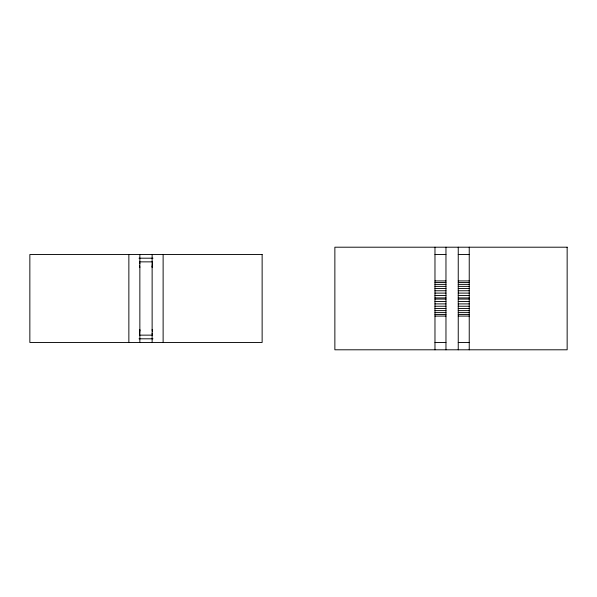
<?xml version="1.0" encoding="UTF-8"?>
<svg xmlns="http://www.w3.org/2000/svg" width="597" height="597" viewBox="0 0 597 597"><rect width="100%" height="100%" fill="white"/><g stroke="black" fill="none" stroke-linecap="round" stroke-linejoin="round"><path stroke-width="0.9" d="M152.541 261.613L152.131 267.269L152.578 265.187M139.444 335.387L139.855 329.731L139.414 331.813M434.974 254.531L445.966 254.531M458.242 254.531L469.235 254.531M139.011 258.195L152.981 258.195M139.482 261.859L152.504 261.859M434.974 280.911L445.966 280.911M458.242 280.911L469.235 280.911M434.974 282.553L445.966 282.553M458.242 282.553L469.235 282.553M434.974 284.381L445.966 284.381M458.242 284.381L469.235 284.381M434.974 286.373L445.966 286.373M458.242 286.373L469.235 286.373M434.974 288.515L445.966 288.515M458.242 288.515L469.235 288.515M434.974 290.761L445.966 290.761M458.242 290.761L469.235 290.761M434.974 293.105L445.966 293.105M458.242 293.105L469.235 293.105M434.974 295.5L445.966 295.5M458.242 295.5L469.235 295.5M434.974 297.925L445.966 297.925M458.242 297.925L469.235 297.925M434.974 299.075L445.966 299.075M458.242 299.075L469.235 299.075M434.974 301.5L445.966 301.5M458.242 301.5L469.235 301.5M434.974 303.895L445.966 303.895M458.242 303.895L469.235 303.895M434.974 306.239L445.966 306.239M458.242 306.239L469.235 306.239M434.974 308.485L445.966 308.485M458.242 308.485L469.235 308.485M434.974 310.627L445.966 310.627M458.242 310.627L469.235 310.627M434.974 312.619L445.966 312.619M458.242 312.619L469.235 312.619M434.974 314.447L445.966 314.447M458.242 314.447L469.235 314.447M434.974 316.089L445.966 316.089M458.242 316.089L469.235 316.089M139.482 335.141L152.504 335.141M139.011 338.805L152.981 338.805M434.974 342.469L445.966 342.469M458.242 342.469L469.235 342.469M139.414 261.531L139.855 263.695M152.578 335.469L152.131 333.305M139.444 265.277L139.855 267.359M152.541 331.723L152.131 329.641M469.235 247.203L469.235 349.797M458.242 247.203L458.242 349.797M445.966 247.203L445.966 349.797M434.974 247.203L434.974 349.797M163.123 254.531L163.123 342.469M152.131 254.531L152.131 342.469M139.855 254.531L139.855 342.469M128.862 254.531L128.862 342.469M567.15 247.203L334.865 247.203L334.865 349.797L567.15 349.797L567.15 247.203M262.135 254.531L29.85 254.531L29.85 342.469L262.135 342.469L262.135 254.531"/></g></svg>
